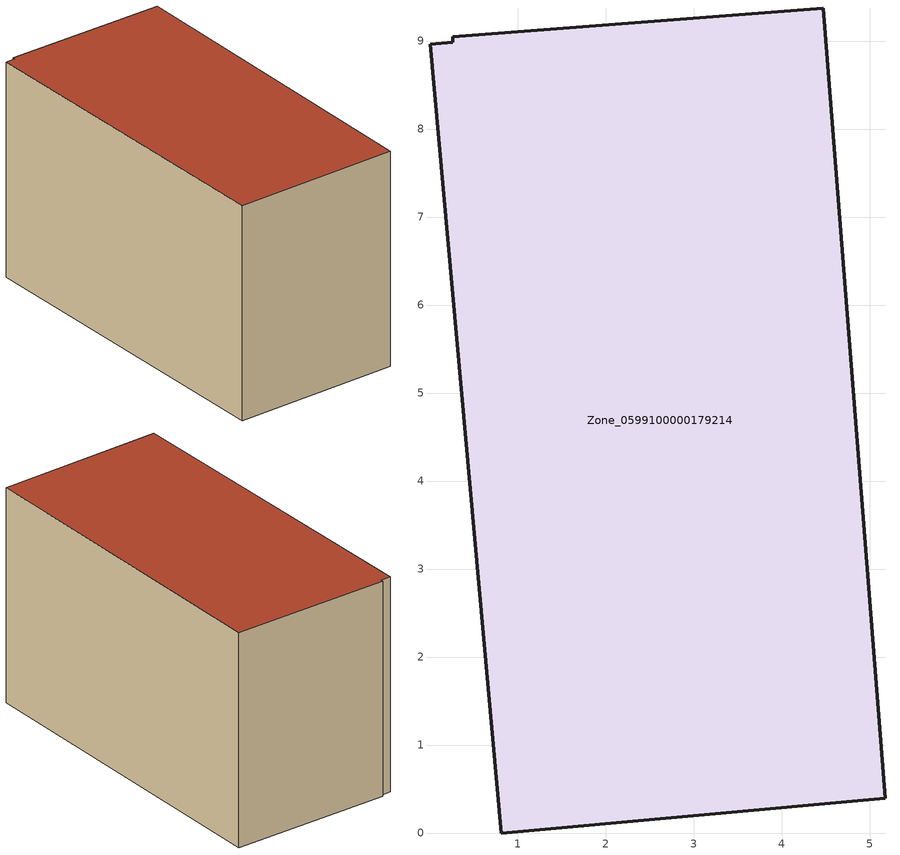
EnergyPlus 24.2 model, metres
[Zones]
Zone_0599100000179214
 floor ground (C_G): 0.26,8.99 0.26,9.05 4.47,9.38 5.17,0.4 0.81,0 0.01,8.96 z0
 wall outside (C_F): 0.81,0 5.17,0.4 4.47,9.38 0.26,9.05 0.26,8.99 0.01,8.96 0.81,0 z0:5.7
 roof outside (C_R): 0.26,8.99 0.01,8.96 0.81,0 5.17,0.4 4.47,9.38 0.26,9.05 z5.7
[BUILDING]
Pand.0599100000179214: North Axis=0; Terrain=City; Loads Convergence Tolerance Value=0.04; Temperature Convergence Tolerance Value=0.4; Solar Distribution=FullExterior; Maximum Number of Warmup Days=25; Minimum Number of Warmup Days=1
[Site:Location]
Rotterdam.The.Hague.AP_ZH_NLD Design_Conditions: Latitude=51.96; Longitude=4.45; Time Zone=1; Elevation=-4.5
[SITE:GROUNDTEMPERATURE:BUILDINGSURFACE]
18, 18, 18, 18, 18, 18, 18, 18, 18, 18, 18, 18
[MATERIAL] Thermal Absorptance=0.9; Solar Absorptance=0.7; Visible Absorptance=0.7
Name | Roughness | Thickness | Conductivity | Density | Specific Heat
G.TC.1946-1964 | MediumSmooth | 0.15 | 1 | 540 | 1210
F.TC.1946-1964 | Rough | 0.3 | 0.857143 | 1920 | 840
R.TC.1946-1964 | MediumRough | 0.2 | 0.235294 | 1500 | 1000
[CONSTRUCTION]
C_G: G.TC.1946-1964
C_F: F.TC.1946-1964
C_R: R.TC.1946-1964
[ZONE]
Zone_0599100000179214: Type=1; Multiplier=1; Ceiling Height=Autocalculate; Volume=Autocalculate; Floor Area=autocalculate; Part of Total Floor Area=Yes
[ZONEINFILTRATION:DESIGNFLOWRATE]
Infil_Zone_0599100000179214: Zone or ZoneList or Space or SpaceList=Zone_0599100000179214; Schedule=AlwaysOn; Design Flow Rate Calculation Method=Flow/Area; Flow Rate per Floor Area=0.003; Constant Term Coefficient=1; Temperature Term Coefficient=0; Velocity Term Coefficient=0; Velocity Squared Term Coefficient=0
[HVACTEMPLATE:ZONE:IDEALLOADSAIRSYSTEM]
Zone_0599100000179214: Maximum Heating Supply Air Temperature=50; Minimum Cooling Supply Air Temperature=13; Maximum Heating Supply Air Humidity Ratio=0.0156; Minimum Cooling Supply Air Humidity Ratio=0.0077; Heating Limit=NoLimit; Cooling Limit=NoLimit; Dehumidification Control Type=ConstantSensibleHeatRatio; Cooling Sensible Heat Ratio=0.7; Dehumidification Setpoint=60; Humidification Control Type=None; Humidification Setpoint=30; Outdoor Air Method=None; Outdoor Air Flow Rate per Person=0.00944; Outdoor Air Flow Rate per Zone Floor Area=0; Outdoor Air Flow Rate per Zone=0; Demand Controlled Ventilation Type=None; Outdoor Air Economizer Type=NoEconomizer; Heat Recovery Type=None; Sensible Heat Recovery Effectiveness=0.7; Latent Heat Recovery Effectiveness=0.65
[ZONECONTROL:THERMOSTAT]
ThermostatControl_Zone_0599100000179214: Zone or ZoneList=Zone_0599100000179214; Control Type Schedule=DualSetpointControlType; Control 1=Thermostat_Zone_0599100000179214; Temperature Difference Between Cutout And Setpoint=0
[THERMOSTATSETPOINT:DUALSETPOINT]
Thermostat_Zone_0599100000179214: Heating Setpoint Temperature Schedule=HeatingSetpoint_Zone_0599100000179214; Cooling Setpoint Temperature Schedule=CoolingSetpoint_Zone_0599100000179214
[SCHEDULE:COMPACT]
HeatingSetpoint_Zone_0599100000179214: Through: 12/31, For: AllDays, Until: 24:00, 21
CoolingSetpoint_Zone_0599100000179214: Through: 12/31, For: AllDays, Until: 24:00, 24
DualSetpointControlType: Through: 12/31, For: AllDays, Until: 24:00, 4
AlwaysOn: Through: 12/31, For: AllDays, Until: 24:00, 1
